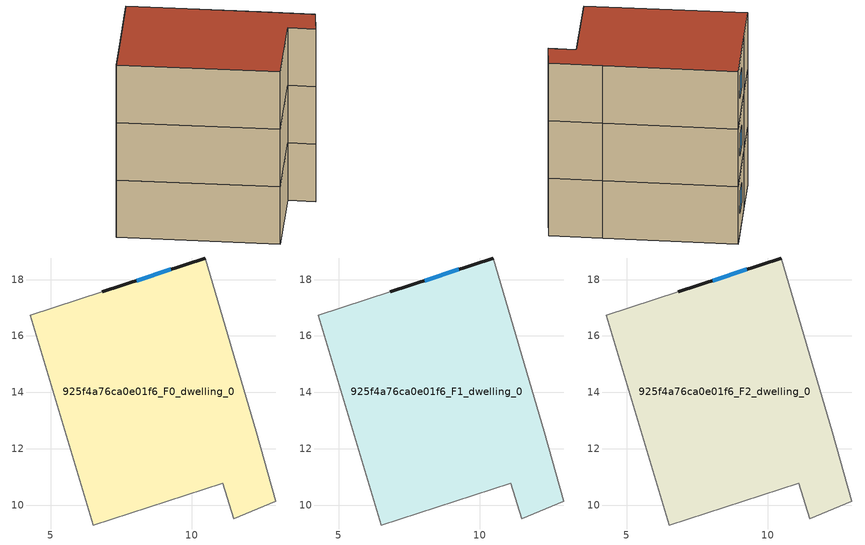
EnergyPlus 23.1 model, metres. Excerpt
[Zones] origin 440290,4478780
925f4a76ca0e01f6_F0_dwelling_0
 floor ground (EU_floor_Construction): 10.49,18.77 12.29,12.6 12.99,10.14 11.49,9.51 11.11,10.78 6.51,9.3 4.27,16.73 6.83,17.56 z0
 wall outside (EU_wall_Construction): 10.49,18.77 6.83,17.56 z0:3
 wall adiabatic (EU_wall_Construction): 6.83,17.56 4.27,16.73 6.51,9.3 11.11,10.78 11.49,9.51 12.99,10.14 12.29,12.6 10.49,18.77 z0:3
 window (EU_Window_Construction): 9.27,18.36 8.05,17.97 z1:2
925f4a76ca0e01f6_F1_dwelling_0
 floor to 925f4a76ca0e01f6_F0_dwelling_0 (EU_floor_Construction): 10.49,18.77 12.29,12.6 12.99,10.14 11.49,9.51 11.11,10.78 6.51,9.3 4.27,16.73 6.83,17.56 z3
 wall outside (EU_wall_Construction): 10.49,18.77 6.83,17.56 z3:6
 wall adiabatic (EU_wall_Construction): 6.83,17.56 4.27,16.73 6.51,9.3 11.11,10.78 11.49,9.51 12.99,10.14 12.29,12.6 10.49,18.77 z3:6
 window (EU_Window_Construction): 9.27,18.36 8.05,17.97 z4:5
925f4a76ca0e01f6_F2_dwelling_0
 floor to 925f4a76ca0e01f6_F1_dwelling_0 (EU_floor_Construction): 10.49,18.77 12.29,12.6 12.99,10.14 11.49,9.51 11.11,10.78 6.51,9.3 4.27,16.73 6.83,17.56 z6
 wall outside (EU_wall_Construction): 10.49,18.77 6.83,17.56 z6:9
 wall adiabatic (EU_wall_Construction): 6.83,17.56 4.27,16.73 6.51,9.3 11.11,10.78 11.49,9.51 12.99,10.14 12.29,12.6 10.49,18.77 z6:9
 window (EU_Window_Construction): 9.27,18.36 8.05,17.97 z7:8
 roof outside (EU_roof_Construction): 12.99,10.14 12.29,12.6 10.49,18.77 6.83,17.56 4.27,16.73 6.51,9.3 11.11,10.78 11.49,9.51 z9
[Building]
EU S2 Campaign: North Axis=0; Terrain=City; Solar Distribution=FullExterior
[Site:Location]
Madrid: Latitude=40.5; Longitude=-3.5; Time Zone=1; Elevation=609
[SizingPeriod:WeatherFileDays]
AnnualSizingPeriod: Begin Month=1; Begin Day of Month=1; End Month=12; End Day of Month=31; Day of Week for Start Day=Monday; Use Weather File Daylight Saving Period=No; Use Weather File Rain and Snow Indicators=No
[MATERIAL]
EU_InternalMass_Material: Roughness=MediumRough; Thickness=0.1; Conductivity=1; Density=1800; Specific Heat=900; Thermal Absorptance=0.9; Solar Absorptance=0.7; Visible Absorptance=0.7
[MATERIAL:NOMASS] Roughness=MediumRough; Thermal Absorptance=0.9; Solar Absorptance=0.7; Visible Absorptance=0.7
Name | Thermal Resistance
EU_wall_NoMass | 0.459673
EU_roof_NoMass | 0.495815
EU_floor_NoMass | 0.788942
[WINDOWMATERIAL:SIMPLEGLAZINGSYSTEM]
EU_Window_SimpleGlazing: UFactor=4.26103; Solar Heat Gain Coefficient=0.85; Visible Transmittance=0.85
[CONSTRUCTION]
EU_wall_Construction: EU_wall_NoMass
EU_roof_Construction: EU_roof_NoMass
EU_floor_Construction: EU_floor_NoMass
EU_InternalMass_Construction: EU_InternalMass_Material
EU_Window_Construction: EU_Window_SimpleGlazing
[ZONE] Type=1; Multiplier=1; Ceiling Height=autocalculate; Volume=158.03; Floor Area=autocalculate; Part of Total Floor Area=Yes
925f4a76ca0e01f6_F0_dwelling_0; 925f4a76ca0e01f6_F1_dwelling_0; 925f4a76ca0e01f6_F2_dwelling_0
[INTERNALMASS] Construction=EU_InternalMass_Construction; Surface Area=52.6767
Name | Zone or ZoneList
925f4a76ca0e01f6_F0_dwelling_0_EU_InternalMass | 925f4a76ca0e01f6_F0_dwelling_0
925f4a76ca0e01f6_F1_dwelling_0_EU_InternalMass | 925f4a76ca0e01f6_F1_dwelling_0
925f4a76ca0e01f6_F2_dwelling_0_EU_InternalMass | 925f4a76ca0e01f6_F2_dwelling_0
[OTHEREQUIPMENT] Fuel Type=Electricity; Design Level Calculation Method=Watts/Area; Power per Zone Floor Area=1; Fraction Latent=0; Fraction Radiant=0; Fraction Lost=0; Carbon Dioxide Generation Rate=0; EndUse Subcategory=EU_Step8_InternalGains
Name | Zone or ZoneList or Space or SpaceList | Schedule
EU_Step8_InternalGain_925f4a76ca0e01f6_F0_dwelling_0_f000 | 925f4a76ca0e01f6_F0_dwelling_0 | EU_Step8_GainSchedule_925f4a76ca0e01f6_F0_dwelling_0_f000
EU_Step8_InternalGain_925f4a76ca0e01f6_F1_dwelling_0_f000 | 925f4a76ca0e01f6_F1_dwelling_0 | EU_Step8_GainSchedule_925f4a76ca0e01f6_F1_dwelling_0_f000
EU_Step8_InternalGain_925f4a76ca0e01f6_F2_dwelling_0_f000 | 925f4a76ca0e01f6_F2_dwelling_0 | EU_Step8_GainSchedule_925f4a76ca0e01f6_F2_dwelling_0_f000
[ZONEVENTILATION:DESIGNFLOWRATE] Schedule=EU_AlwaysOn; Design Flow Rate Calculation Method=AirChanges/Hour; Air Changes per Hour=0.719161; Ventilation Type=Natural; Fan Pressure Rise=0; Fan Total Efficiency=1; Constant Term Coefficient=1; Temperature Term Coefficient=0; Velocity Term Coefficient=0; Velocity Squared Term Coefficient=0; Minimum Indoor Temperature=-100; Maximum Indoor Temperature=100; Delta Temperature=-100; Minimum Outdoor Temperature=-100; Maximum Outdoor Temperature=100; Maximum Wind Speed=40
Name | Zone or ZoneList or Space or SpaceList
EU_ConstantAir_925f4a76ca0e01f6_F0_dwelling_0 | 925f4a76ca0e01f6_F0_dwelling_0
EU_ConstantAir_925f4a76ca0e01f6_F1_dwelling_0 | 925f4a76ca0e01f6_F1_dwelling_0
EU_ConstantAir_925f4a76ca0e01f6_F2_dwelling_0 | 925f4a76ca0e01f6_F2_dwelling_0
[HVACTEMPLATE:THERMOSTAT] Constant Heating Setpoint=20; Constant Cooling Setpoint=50
EU_HeatOnly_925f4a76ca0e01f6_F0_dwelling_0; EU_HeatOnly_925f4a76ca0e01f6_F1_dwelling_0; EU_HeatOnly_925f4a76ca0e01f6_F2_dwelling_0
[HVACTEMPLATE:ZONE:IDEALLOADSAIRSYSTEM] System Availability Schedule=EU_AlwaysOn; Maximum Heating Supply Air Temperature=50; Minimum Cooling Supply Air Temperature=13; Maximum Heating Supply Air Humidity Ratio=0.0156; Minimum Cooling Supply Air Humidity Ratio=0.0077; Heating Limit=NoLimit; Cooling Limit=NoLimit; Heating Availability Schedule=EU_AlwaysOn; Cooling Availability Schedule=EU_CoolingOff; Dehumidification Control Type=ConstantSensibleHeatRatio; Cooling Sensible Heat Ratio=0.7; Dehumidification Setpoint=60; Humidification Control Type=None; Humidification Setpoint=30; Outdoor Air Method=None; Outdoor Air Flow Rate per Person=0.00944; Outdoor Air Flow Rate per Zone Floor Area=0; Outdoor Air Flow Rate per Zone=0; Demand Controlled Ventilation Type=None; Outdoor Air Economizer Type=NoEconomizer; Heat Recovery Type=None; Sensible Heat Recovery Effectiveness=0.7; Latent Heat Recovery Effectiveness=0.65
Name | Template Thermostat
925f4a76ca0e01f6_F0_dwelling_0 | EU_HeatOnly_925f4a76ca0e01f6_F0_dwelling_0
925f4a76ca0e01f6_F1_dwelling_0 | EU_HeatOnly_925f4a76ca0e01f6_F1_dwelling_0
925f4a76ca0e01f6_F2_dwelling_0 | EU_HeatOnly_925f4a76ca0e01f6_F2_dwelling_0
[SIZING:ZONE] Zone Cooling Design Supply Air Temperature Input Method=SupplyAirTemperature; Zone Cooling Design Supply Air Temperature=13; Zone Heating Design Supply Air Temperature Input Method=SupplyAirTemperature; Zone Heating Design Supply Air Temperature=50; Zone Cooling Design Supply Air Humidity Ratio=0.008; Zone Heating Design Supply Air Humidity Ratio=0.008; Cooling Design Air Flow Method=DesignDay; Cooling Design Air Flow Rate=0; Cooling Minimum Air Flow per Zone Floor Area=0.000762; Cooling Minimum Air Flow=0; Cooling Minimum Air Flow Fraction=0.2; Heating Design Air Flow Method=DesignDay; Heating Design Air Flow Rate=0; Heating Maximum Air Flow per Zone Floor Area=0.002032; Heating Maximum Air Flow=0.141576; Heating Maximum Air Flow Fraction=0.3; Account for Dedicated Outdoor Air System=No; Dedicated Outdoor Air System Control Strategy=NeutralSupplyAir; Dedicated Outdoor Air Low Setpoint Temperature for Design=autosize; Dedicated Outdoor Air High Setpoint Temperature for Design=autosize; Zone Load Sizing Method=Sensible Load Only No Latent Load; Zone Latent Cooling Design Supply Air Humidity Ratio Input Method=HumidityRatioDifference; Zone Cooling Design Supply Air Humidity Ratio Difference=0.005; Zone Latent Heating Design Supply Air Humidity Ratio Input Method=HumidityRatioDifference; Zone Humidification Design Supply Air Humidity Ratio Difference=0.005
925f4a76ca0e01f6_F0_dwelling_0; 925f4a76ca0e01f6_F1_dwelling_0; 925f4a76ca0e01f6_F2_dwelling_0
[SCHEDULE:CONSTANT]
Name | Hourly Value
EU_AlwaysOn | 1
EU_CoolingOff | 0
[SCHEDULE:FILE] Column Number=1; Rows to Skip at Top=0; Number of Hours of Data=8760; Column Separator=Comma; Interpolate to Timestep=No; Minutes per Item=60; Adjust Schedule for Daylight Savings=Yes
Name | File
EU_Step8_GainSchedule_925f4a76ca0e01f6_F0_dwelling_0_f000 | ../../schedules/925f4a76ca0e01f6/925f4a76ca0e01f6_F0_dwelling_0_f000_gain.csv
EU_Step8_GainSchedule_925f4a76ca0e01f6_F1_dwelling_0_f000 | ../../schedules/925f4a76ca0e01f6/925f4a76ca0e01f6_F1_dwelling_0_f000_gain.csv
EU_Step8_GainSchedule_925f4a76ca0e01f6_F2_dwelling_0_f000 | ../../schedules/925f4a76ca0e01f6/925f4a76ca0e01f6_F2_dwelling_0_f000_gain.csv
